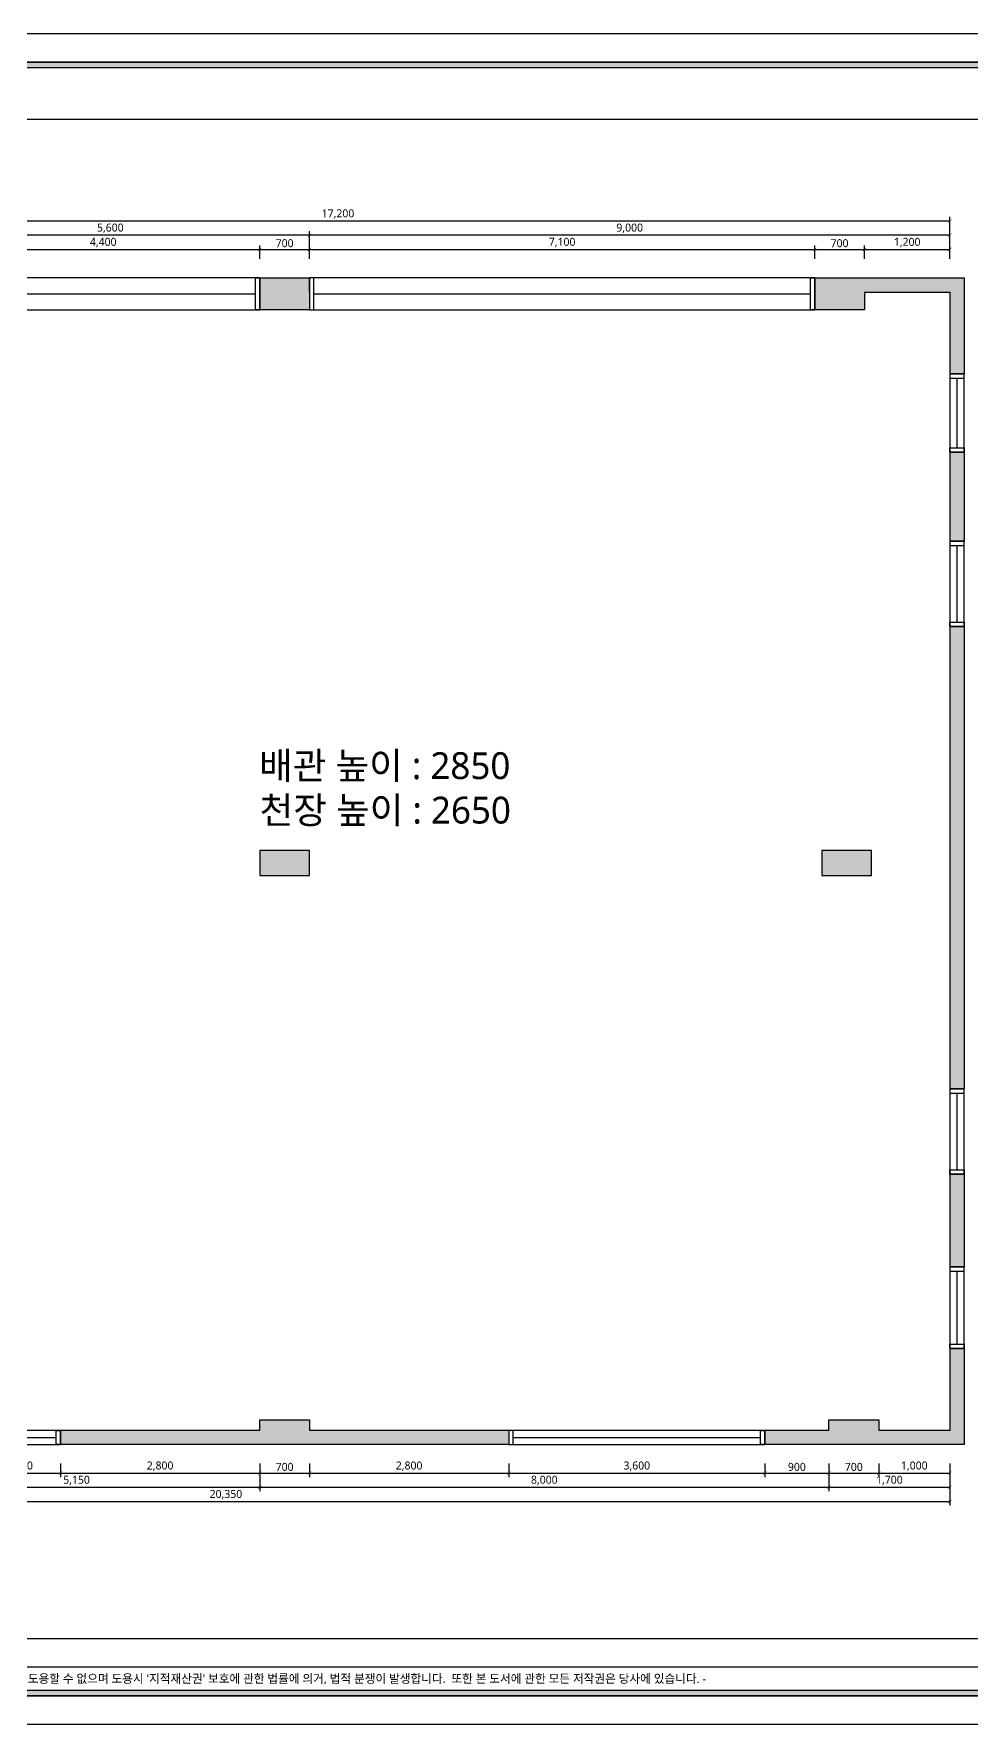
# Model space of a CAD drawing. Header units: metres. Extents: x 11578468 to 47831421, y -58341524 to -14256839.
# Drawn here: x 23732827 to 23746002, y -29148587 to -29124827 of the extents above; entities that cross this region are included whole.
import ezdxf
from ezdxf.enums import TextEntityAlignment as Align

# ---------------------------------------------------------------- set-up
doc = ezdxf.new("R2010")
doc.units = ezdxf.units.M
doc.header["$LTSCALE"] = 50
doc.header["$MEASUREMENT"] = 0
doc.layers.get('0').update_dxf_attribs({"linetype": 'CONTINUOUS'})
doc.layers.get('DEFPOINTS').update_dxf_attribs({"linetype": 'CONTINUOUS'})
for name, color, linetype in [('0-ELC TEXT', 7, 'CONTINUOUS'), ('3.기호.계단선', 30, 'CONTINUOUS'), ('FORM(YOURNAME)-1', 1, 'CONTINUOUS'), ('FORM(YOURNAME)-11', 1, 'CONTINUOUS'), ('wall', 3, 'CONTINUOUS'), ('WIN', 4, 'CONTINUOUS')]:
    doc.layers.add(name, color=color, linetype=linetype)
doc.layers.add('DIM', color=7, linetype='CONTINUOUS', lineweight=15)
doc.layers.add('ha', color=8, linetype='CONTINUOUS', lineweight=5)
doc.styles.add('N 맑은고딕', font='malgun.ttf')
doc.styles.add('YOURNAME', font='malgun.ttf')
doc.styles.add('맑은 고딕', font='malgun.ttf')
doc.dimstyles.new('JJ IN 45', dxfattribs={"dimscale": 45, "dimtxt": 2.5, "dimasz": 1, "dimexe": 1.25, "dimexo": 1.5, "dimtad": 1, "dimdec": 6, "dimlunit": 6, "dimtxsty": 'N 맑은고딕', "dimblk": 'ARCHTICK', "dimcen": 2.5, "dimclrd": 256, "dimclre": 256, "dimclrt": 256, "dimadec": 0, "dimazin": 0, "dimtfac": 1, "dimtdec": 6, "dimtix": 1, "dimtmove": 0, "dimatfit": 3, "dimldrblk": 'ARCHTICK', "dimfxl": 1, "dimarcsym": 0})

# ---------------------------------------------------------------- blocks, each defined once
blk = doc.blocks.new('FORM-ELEVATION')
at = {"layer": 'FORM(YOURNAME)-11'}
h = blk.add_hatch(color=256, dxfattribs=at)
h.dxf.hatch_style = 1
h.paths.add_polyline_path([(-10309, 35708), (71691, 35708), (71691, 35508), (-10309, 35508)])
h.paths.add_polyline_path([(-10309, -21492), (71691, -21492), (71691, -21692), (-10309, -21692)])
at = {"layer": 'DEFPOINTS', "color": 158}
blk.add_line((62481, -20692), (-10309, -20692), dxfattribs=at)
blk.add_lwpolyline([(-10309, -21692), (71691, -21692), (71691, 35708), (-10309, 35708)], close=True, dxfattribs=at)
at = {"layer": 'DEFPOINTS'}
blk.add_lwpolyline([(-8309, 33708), (61071, 33708), (61071, -19692), (-8309, -19692)], close=True, dxfattribs=at)
at = {"layer": 'FORM(YOURNAME)-11', "color": 250}
blk.add_lwpolyline([(-11309, -22692), (72691, -22692), (72691, 36708), (-11309, 36708)], close=True, dxfattribs=at)
at = {"layer": 'FORM(YOURNAME)-11'}
for points in [[(-10309, 35708), (71691, 35708), (71691, 35508), (-10309, 35508)], [(-10309, -21492), (71691, -21492), (71691, -21692), (-10309, -21692)]]:
    blk.add_lwpolyline(points, close=True, dxfattribs=at)
at = {"layer": 'FORM(YOURNAME)-11', "color": 1, "style": 'YOURNAME'}
blk.add_text("- 본 도서는 어떠한 경우에도 무단으로 도용할 수 없으며 도용시 '지적재산권' 보호에 관한 법률에 의거, 법적 분쟁이 발생합니다.  또한 본 도서에 관한 모든 저작권은 당사에 있습니다. -", height=300, dxfattribs=at).set_placement((28146, -21092), align=Align.MIDDLE_CENTER)
at = {"layer": 'FORM(YOURNAME)-11', "color": 3, "style": 'YOURNAME'}
for tag, height, p in [('1', 451, (71041, -1219)), ('2', 451, (71041, -1863)), ('3', 451, (71041, -3150)), ('4', 451, (71041, -5081)), ('5', 515, (71041, -7398)), ('6', 515, (71041, -9650)), ('7', 515, (71041, -11903)), ('8', 515, (71041, -14155)), ('9', 515, (71041, -16408)), ('10', 515, (66791, -18596)), ('11', 515, (71041, -18660)), ('12', 515, (66791, -20848)), ('13', 515, (71041, -20848))]:
    blk.add_attdef(tag, text='', height=height, dxfattribs=at).set_placement(p, align=Align.MIDDLE_RIGHT)
blk = doc.blocks.new('*U1959')
at = {"layer": 'WIN', "linetype": 'Continuous'}
blk.add_line((60, 100), (1090, 100), dxfattribs=at)
for points in [[(0, 0), (1150, 0), (1150, 200), (0, 200)], [(0, 0), (60, 0), (60, 200), (0, 200)], [(1150, 0), (1090, 0), (1090, 200), (1150, 200)]]:
    blk.add_lwpolyline(points, close=True, dxfattribs=at)
blk = doc.blocks.new('*U359')
at = {"layer": 'WIN', "linetype": 'Continuous'}
blk.add_line((60, 100), (3540, 100), dxfattribs=at)
for points in [[(0, 0), (3600, 0), (3600, 200), (0, 200)], [(0, 0), (60, 0), (60, 200), (0, 200)], [(3600, 0), (3540, 0), (3540, 200), (3600, 200)]]:
    blk.add_lwpolyline(points, close=True, dxfattribs=at)
blk = doc.blocks.new('*U357')
at = {"layer": 'WIN', "linetype": 'Continuous'}
blk.add_line((60, -25), (4340, -25), dxfattribs=at)
for points in [[(0, -250), (4400, -250), (4400, 200), (0, 200)], [(0, -250), (60, -250), (60, 200), (0, 200)], [(4400, -250), (4340, -250), (4340, 200), (4400, 200)]]:
    blk.add_lwpolyline(points, close=True, dxfattribs=at)
blk = doc.blocks.new('*U358')
at = {"layer": 'WIN', "linetype": 'Continuous'}
blk.add_line((60, -25), (7040, -25), dxfattribs=at)
for points in [[(0, -250), (7100, -250), (7100, 200), (0, 200)], [(0, -250), (60, -250), (60, 200), (0, 200)], [(7100, -250), (7040, -250), (7040, 200), (7100, 200)]]:
    blk.add_lwpolyline(points, close=True, dxfattribs=at)
blk = doc.blocks.new('*U1962')
at = {"layer": 'WIN', "linetype": 'Continuous'}
blk.add_line((60, 100), (1040, 100), dxfattribs=at)
for points in [[(0, 0), (1100, 0), (1100, 200), (0, 200)], [(0, 0), (60, 0), (60, 200), (0, 200)], [(1100, 0), (1040, 0), (1040, 200), (1100, 200)]]:
    blk.add_lwpolyline(points, close=True, dxfattribs=at)
blk = doc.blocks.new('*U1960')
at = {"layer": 'WIN', "linetype": 'Continuous'}
blk.add_line((60, 100), (1140, 100), dxfattribs=at)
for points in [[(0, 0), (1200, 0), (1200, 200), (0, 200)], [(0, 0), (60, 0), (60, 200), (0, 200)], [(1200, 0), (1140, 0), (1140, 200), (1200, 200)]]:
    blk.add_lwpolyline(points, close=True, dxfattribs=at)
blk = doc.blocks.new('_ArchTick')
at = {"color": 0, "linetype": 'ByBlock', "const_width": 0.15}
blk.add_lwpolyline([(-0.5, -0.5), (0.5, 0.5)], dxfattribs=at)
blk = doc.blocks.new('*D372')
at = {"layer": 'DEFPOINTS', "color": 0, "transparency": 16777216}
for p in [(23732052, -29144857), (23733202, -29144857), (23733202, -29145057)]:
    blk.add_point(p, dxfattribs=at)
at = {"layer": 'DIM', "lineweight": -2, "transparency": 16777216}
for p, q in [((23732052, -29144924), (23732052, -29145113)), ((23733202, -29144924), (23733202, -29145113)), ((23732052, -29145057), (23733202, -29145057))]:
    blk.add_line(p, q, dxfattribs=at)
at = {"layer": 'DIM', "lineweight": -2, "transparency": 16777216, "xscale": 45, "yscale": 45, "zscale": 45, "rotation": 180}
blk.add_blockref('_ArchTick', (23732052, -29145057), dxfattribs=at)
at = {"layer": 'DIM', "lineweight": -2, "transparency": 16777216, "xscale": 45, "yscale": 45, "zscale": 45}
blk.add_blockref('_ArchTick', (23733202, -29145057), dxfattribs=at)
at = {"layer": 'DIM', "transparency": 16777216, "insert": (23732627, -29144961), "char_height": 112.5, "attachment_point": 5, "style": 'N 맑은고딕'}
blk.add_mtext('1,150', dxfattribs=at)
blk = doc.blocks.new('*D373')
at = {"layer": 'DEFPOINTS', "color": 0, "transparency": 16777216}
for p in [(23733202, -29144857), (23736002, -29144857), (23736002, -29145057)]:
    blk.add_point(p, dxfattribs=at)
at = {"layer": 'DIM', "lineweight": -2, "transparency": 16777216}
for p, q in [((23733202, -29144924), (23733202, -29145113)), ((23736002, -29144924), (23736002, -29145113)), ((23733202, -29145057), (23736002, -29145057))]:
    blk.add_line(p, q, dxfattribs=at)
at = {"layer": 'DIM', "lineweight": -2, "transparency": 16777216, "xscale": 45, "yscale": 45, "zscale": 45, "rotation": 180}
blk.add_blockref('_ArchTick', (23733202, -29145057), dxfattribs=at)
at = {"layer": 'DIM', "lineweight": -2, "transparency": 16777216, "xscale": 45, "yscale": 45, "zscale": 45}
blk.add_blockref('_ArchTick', (23736002, -29145057), dxfattribs=at)
at = {"layer": 'DIM', "transparency": 16777216, "insert": (23734602, -29144961), "char_height": 112.5, "attachment_point": 5, "style": 'N 맑은고딕'}
blk.add_mtext('2,800', dxfattribs=at)
blk = doc.blocks.new('*D374')
at = {"layer": 'DEFPOINTS', "color": 0, "transparency": 16777216}
for p in [(23736002, -29144857), (23736702, -29144857), (23736702, -29145057)]:
    blk.add_point(p, dxfattribs=at)
at = {"layer": 'DIM', "lineweight": -2, "transparency": 16777216}
for p, q in [((23736002, -29144924), (23736002, -29145113)), ((23736702, -29144924), (23736702, -29145113)), ((23736002, -29145057), (23736702, -29145057))]:
    blk.add_line(p, q, dxfattribs=at)
at = {"layer": 'DIM', "lineweight": -2, "transparency": 16777216, "xscale": 45, "yscale": 45, "zscale": 45, "rotation": 180}
blk.add_blockref('_ArchTick', (23736002, -29145057), dxfattribs=at)
at = {"layer": 'DIM', "lineweight": -2, "transparency": 16777216, "xscale": 45, "yscale": 45, "zscale": 45}
blk.add_blockref('_ArchTick', (23736702, -29145057), dxfattribs=at)
at = {"layer": 'DIM', "transparency": 16777216, "insert": (23736352, -29144971), "char_height": 112.5, "attachment_point": 5, "style": 'N 맑은고딕'}
blk.add_mtext('700', dxfattribs=at)
blk = doc.blocks.new('*D375')
at = {"layer": 'DEFPOINTS', "color": 0, "transparency": 16777216}
for p in [(23736702, -29144857), (23739502, -29144857), (23739502, -29145057)]:
    blk.add_point(p, dxfattribs=at)
at = {"layer": 'DIM', "lineweight": -2, "transparency": 16777216}
for p, q in [((23736702, -29144924), (23736702, -29145113)), ((23739502, -29144924), (23739502, -29145113)), ((23736702, -29145057), (23739502, -29145057))]:
    blk.add_line(p, q, dxfattribs=at)
at = {"layer": 'DIM', "lineweight": -2, "transparency": 16777216, "xscale": 45, "yscale": 45, "zscale": 45, "rotation": 180}
blk.add_blockref('_ArchTick', (23736702, -29145057), dxfattribs=at)
at = {"layer": 'DIM', "lineweight": -2, "transparency": 16777216, "xscale": 45, "yscale": 45, "zscale": 45}
blk.add_blockref('_ArchTick', (23739502, -29145057), dxfattribs=at)
at = {"layer": 'DIM', "transparency": 16777216, "insert": (23738102, -29144961), "char_height": 112.5, "attachment_point": 5, "style": 'N 맑은고딕'}
blk.add_mtext('2,800', dxfattribs=at)
blk = doc.blocks.new('*D376')
at = {"layer": 'DEFPOINTS', "color": 0, "transparency": 16777216}
for p in [(23739502, -29144857), (23743102, -29144857), (23743102, -29145057)]:
    blk.add_point(p, dxfattribs=at)
at = {"layer": 'DIM', "lineweight": -2, "transparency": 16777216}
for p, q in [((23739502, -29144924), (23739502, -29145113)), ((23743102, -29144924), (23743102, -29145113)), ((23739502, -29145057), (23743102, -29145057))]:
    blk.add_line(p, q, dxfattribs=at)
at = {"layer": 'DIM', "lineweight": -2, "transparency": 16777216, "xscale": 45, "yscale": 45, "zscale": 45, "rotation": 180}
blk.add_blockref('_ArchTick', (23739502, -29145057), dxfattribs=at)
at = {"layer": 'DIM', "lineweight": -2, "transparency": 16777216, "xscale": 45, "yscale": 45, "zscale": 45}
blk.add_blockref('_ArchTick', (23743102, -29145057), dxfattribs=at)
at = {"layer": 'DIM', "transparency": 16777216, "insert": (23741302, -29144961), "char_height": 112.5, "attachment_point": 5, "style": 'N 맑은고딕'}
blk.add_mtext('3,600', dxfattribs=at)
blk = doc.blocks.new('*D377')
at = {"layer": 'DEFPOINTS', "color": 0, "transparency": 16777216}
for p in [(23743102, -29144857), (23744002, -29144857), (23744002, -29145057)]:
    blk.add_point(p, dxfattribs=at)
at = {"layer": 'DIM', "lineweight": -2, "transparency": 16777216}
for p, q in [((23743102, -29144924), (23743102, -29145113)), ((23744002, -29144924), (23744002, -29145113)), ((23743102, -29145057), (23744002, -29145057))]:
    blk.add_line(p, q, dxfattribs=at)
at = {"layer": 'DIM', "lineweight": -2, "transparency": 16777216, "xscale": 45, "yscale": 45, "zscale": 45, "rotation": 180}
blk.add_blockref('_ArchTick', (23743102, -29145057), dxfattribs=at)
at = {"layer": 'DIM', "lineweight": -2, "transparency": 16777216, "xscale": 45, "yscale": 45, "zscale": 45}
blk.add_blockref('_ArchTick', (23744002, -29145057), dxfattribs=at)
at = {"layer": 'DIM', "transparency": 16777216, "insert": (23743552, -29144971), "char_height": 112.5, "attachment_point": 5, "style": 'N 맑은고딕'}
blk.add_mtext('900', dxfattribs=at)
blk = doc.blocks.new('*D378')
at = {"layer": 'DEFPOINTS', "color": 0, "transparency": 16777216}
for p in [(23744002, -29144857), (23744702, -29144857), (23744702, -29145057)]:
    blk.add_point(p, dxfattribs=at)
at = {"layer": 'DIM', "lineweight": -2, "transparency": 16777216}
for p, q in [((23744002, -29144924), (23744002, -29145113)), ((23744702, -29144924), (23744702, -29145113)), ((23744002, -29145057), (23744702, -29145057))]:
    blk.add_line(p, q, dxfattribs=at)
at = {"layer": 'DIM', "lineweight": -2, "transparency": 16777216, "xscale": 45, "yscale": 45, "zscale": 45, "rotation": 180}
blk.add_blockref('_ArchTick', (23744002, -29145057), dxfattribs=at)
at = {"layer": 'DIM', "lineweight": -2, "transparency": 16777216, "xscale": 45, "yscale": 45, "zscale": 45}
blk.add_blockref('_ArchTick', (23744702, -29145057), dxfattribs=at)
at = {"layer": 'DIM', "transparency": 16777216, "insert": (23744352, -29144971), "char_height": 112.5, "attachment_point": 5, "style": 'N 맑은고딕'}
blk.add_mtext('700', dxfattribs=at)
blk = doc.blocks.new('*D379')
at = {"layer": 'DEFPOINTS', "color": 0, "transparency": 16777216}
for p in [(23744702, -29144857), (23745702, -29144857), (23745702, -29145057)]:
    blk.add_point(p, dxfattribs=at)
at = {"layer": 'DIM', "lineweight": -2, "transparency": 16777216}
for p, q in [((23744702, -29144924), (23744702, -29145113)), ((23745702, -29144924), (23745702, -29145113)), ((23744702, -29145057), (23745702, -29145057))]:
    blk.add_line(p, q, dxfattribs=at)
at = {"layer": 'DIM', "lineweight": -2, "transparency": 16777216, "xscale": 45, "yscale": 45, "zscale": 45, "rotation": 180}
blk.add_blockref('_ArchTick', (23744702, -29145057), dxfattribs=at)
at = {"layer": 'DIM', "lineweight": -2, "transparency": 16777216, "xscale": 45, "yscale": 45, "zscale": 45}
blk.add_blockref('_ArchTick', (23745702, -29145057), dxfattribs=at)
at = {"layer": 'DIM', "transparency": 16777216, "insert": (23745202, -29144961), "char_height": 112.5, "attachment_point": 5, "style": 'N 맑은고딕'}
blk.add_mtext('1,000', dxfattribs=at)
blk = doc.blocks.new('*D381')
at = {"layer": 'DEFPOINTS', "color": 0, "transparency": 16777216}
for p in [(23730852, -29144857), (23736002, -29144857), (23736002, -29145257)]:
    blk.add_point(p, dxfattribs=at)
at = {"layer": 'DIM', "lineweight": -2, "transparency": 16777216}
for p, q in [((23730852, -29144924), (23730852, -29145313)), ((23736002, -29144924), (23736002, -29145313)), ((23730852, -29145257), (23736002, -29145257))]:
    blk.add_line(p, q, dxfattribs=at)
at = {"layer": 'DIM', "lineweight": -2, "transparency": 16777216, "xscale": 45, "yscale": 45, "zscale": 45, "rotation": 180}
blk.add_blockref('_ArchTick', (23730852, -29145257), dxfattribs=at)
at = {"layer": 'DIM', "lineweight": -2, "transparency": 16777216, "xscale": 45, "yscale": 45, "zscale": 45}
blk.add_blockref('_ArchTick', (23736002, -29145257), dxfattribs=at)
at = {"layer": 'DIM', "transparency": 16777216, "insert": (23733427, -29145161), "char_height": 112.5, "attachment_point": 5, "style": 'N 맑은고딕'}
blk.add_mtext('5,150', dxfattribs=at)
blk = doc.blocks.new('*D382')
at = {"layer": 'DEFPOINTS', "color": 0, "transparency": 16777216}
for p in [(23736002, -29144857), (23744002, -29144857), (23744002, -29145257)]:
    blk.add_point(p, dxfattribs=at)
at = {"layer": 'DIM', "lineweight": -2, "transparency": 16777216}
for p, q in [((23736002, -29144924), (23736002, -29145313)), ((23744002, -29144924), (23744002, -29145313)), ((23736002, -29145257), (23744002, -29145257))]:
    blk.add_line(p, q, dxfattribs=at)
at = {"layer": 'DIM', "lineweight": -2, "transparency": 16777216, "xscale": 45, "yscale": 45, "zscale": 45, "rotation": 180}
blk.add_blockref('_ArchTick', (23736002, -29145257), dxfattribs=at)
at = {"layer": 'DIM', "lineweight": -2, "transparency": 16777216, "xscale": 45, "yscale": 45, "zscale": 45}
blk.add_blockref('_ArchTick', (23744002, -29145257), dxfattribs=at)
at = {"layer": 'DIM', "transparency": 16777216, "insert": (23740002, -29145161), "char_height": 112.5, "attachment_point": 5, "style": 'N 맑은고딕'}
blk.add_mtext('8,000', dxfattribs=at)
blk = doc.blocks.new('*D383')
at = {"layer": 'DEFPOINTS', "color": 0, "transparency": 16777216}
for p in [(23744002, -29144857), (23745702, -29144857), (23745702, -29145257)]:
    blk.add_point(p, dxfattribs=at)
at = {"layer": 'DIM', "lineweight": -2, "transparency": 16777216}
for p, q in [((23744002, -29144924), (23744002, -29145313)), ((23745702, -29144924), (23745702, -29145313)), ((23744002, -29145257), (23745702, -29145257))]:
    blk.add_line(p, q, dxfattribs=at)
at = {"layer": 'DIM', "lineweight": -2, "transparency": 16777216, "xscale": 45, "yscale": 45, "zscale": 45, "rotation": 180}
blk.add_blockref('_ArchTick', (23744002, -29145257), dxfattribs=at)
at = {"layer": 'DIM', "lineweight": -2, "transparency": 16777216, "xscale": 45, "yscale": 45, "zscale": 45}
blk.add_blockref('_ArchTick', (23745702, -29145257), dxfattribs=at)
at = {"layer": 'DIM', "transparency": 16777216, "insert": (23744852, -29145161), "char_height": 112.5, "attachment_point": 5, "style": 'N 맑은고딕'}
blk.add_mtext('1,700', dxfattribs=at)
blk = doc.blocks.new('*D384')
at = {"layer": 'DEFPOINTS', "color": 0, "transparency": 16777216}
for p in [(23725352, -29144857), (23745702, -29144857), (23745702, -29145457)]:
    blk.add_point(p, dxfattribs=at)
at = {"layer": 'DIM', "lineweight": -2, "transparency": 16777216}
for p, q in [((23725352, -29144924), (23725352, -29145513)), ((23745702, -29144924), (23745702, -29145513)), ((23725352, -29145457), (23745702, -29145457))]:
    blk.add_line(p, q, dxfattribs=at)
at = {"layer": 'DIM', "lineweight": -2, "transparency": 16777216, "xscale": 45, "yscale": 45, "zscale": 45, "rotation": 180}
blk.add_blockref('_ArchTick', (23725352, -29145457), dxfattribs=at)
at = {"layer": 'DIM', "lineweight": -2, "transparency": 16777216, "xscale": 45, "yscale": 45, "zscale": 45}
blk.add_blockref('_ArchTick', (23745702, -29145457), dxfattribs=at)
at = {"layer": 'DIM', "transparency": 16777216, "insert": (23735527, -29145361), "char_height": 112.5, "attachment_point": 5, "style": 'N 맑은고딕'}
blk.add_mtext('20,350', dxfattribs=at)
blk = doc.blocks.new('*D398')
at = {"layer": 'DEFPOINTS', "color": 0, "transparency": 16777216}
for p in [(23736002, -29127857), (23731602, -29128057), (23736002, -29128057)]:
    blk.add_point(p, dxfattribs=at)
at = {"layer": 'DIM', "lineweight": -2, "transparency": 16777216}
for p, q in [((23731602, -29127990), (23731602, -29127801)), ((23731602, -29127857), (23736002, -29127857)), ((23736002, -29127990), (23736002, -29127801))]:
    blk.add_line(p, q, dxfattribs=at)
at = {"layer": 'DIM', "lineweight": -2, "transparency": 16777216, "xscale": 45, "yscale": 45, "zscale": 45, "rotation": 180}
blk.add_blockref('_ArchTick', (23731602, -29127857), dxfattribs=at)
at = {"layer": 'DIM', "lineweight": -2, "transparency": 16777216, "xscale": 45, "yscale": 45, "zscale": 45}
blk.add_blockref('_ArchTick', (23736002, -29127857), dxfattribs=at)
at = {"layer": 'DIM', "transparency": 16777216, "insert": (23733802, -29127761), "char_height": 112.5, "attachment_point": 5, "style": 'N 맑은고딕'}
blk.add_mtext('4,400', dxfattribs=at)
blk = doc.blocks.new('*D399')
at = {"layer": 'DEFPOINTS', "color": 0, "transparency": 16777216}
for p in [(23736702, -29127857), (23736002, -29128057), (23736702, -29128057)]:
    blk.add_point(p, dxfattribs=at)
at = {"layer": 'DIM', "lineweight": -2, "transparency": 16777216}
for p, q in [((23736002, -29127990), (23736002, -29127801)), ((23736002, -29127857), (23736702, -29127857)), ((23736702, -29127990), (23736702, -29127801))]:
    blk.add_line(p, q, dxfattribs=at)
at = {"layer": 'DIM', "lineweight": -2, "transparency": 16777216, "xscale": 45, "yscale": 45, "zscale": 45, "rotation": 180}
blk.add_blockref('_ArchTick', (23736002, -29127857), dxfattribs=at)
at = {"layer": 'DIM', "lineweight": -2, "transparency": 16777216, "xscale": 45, "yscale": 45, "zscale": 45}
blk.add_blockref('_ArchTick', (23736702, -29127857), dxfattribs=at)
at = {"layer": 'DIM', "transparency": 16777216, "insert": (23736352, -29127771), "char_height": 112.5, "attachment_point": 5, "style": 'N 맑은고딕'}
blk.add_mtext('700', dxfattribs=at)
blk = doc.blocks.new('*D400')
at = {"layer": 'DEFPOINTS', "color": 0, "transparency": 16777216}
for p in [(23743802, -29127857), (23736702, -29128057), (23743802, -29128057)]:
    blk.add_point(p, dxfattribs=at)
at = {"layer": 'DIM', "lineweight": -2, "transparency": 16777216}
for p, q in [((23736702, -29127990), (23736702, -29127801)), ((23736702, -29127857), (23743802, -29127857)), ((23743802, -29127990), (23743802, -29127801))]:
    blk.add_line(p, q, dxfattribs=at)
at = {"layer": 'DIM', "lineweight": -2, "transparency": 16777216, "xscale": 45, "yscale": 45, "zscale": 45, "rotation": 180}
blk.add_blockref('_ArchTick', (23736702, -29127857), dxfattribs=at)
at = {"layer": 'DIM', "lineweight": -2, "transparency": 16777216, "xscale": 45, "yscale": 45, "zscale": 45}
blk.add_blockref('_ArchTick', (23743802, -29127857), dxfattribs=at)
at = {"layer": 'DIM', "transparency": 16777216, "insert": (23740252, -29127761), "char_height": 112.5, "attachment_point": 5, "style": 'N 맑은고딕'}
blk.add_mtext('7,100', dxfattribs=at)
blk = doc.blocks.new('*D401')
at = {"layer": 'DEFPOINTS', "color": 0, "transparency": 16777216}
for p in [(23744502, -29127857), (23743802, -29128057), (23744502, -29128057)]:
    blk.add_point(p, dxfattribs=at)
at = {"layer": 'DIM', "lineweight": -2, "transparency": 16777216}
for p, q in [((23743802, -29127990), (23743802, -29127801)), ((23743802, -29127857), (23744502, -29127857)), ((23744502, -29127990), (23744502, -29127801))]:
    blk.add_line(p, q, dxfattribs=at)
at = {"layer": 'DIM', "lineweight": -2, "transparency": 16777216, "xscale": 45, "yscale": 45, "zscale": 45, "rotation": 180}
blk.add_blockref('_ArchTick', (23743802, -29127857), dxfattribs=at)
at = {"layer": 'DIM', "lineweight": -2, "transparency": 16777216, "xscale": 45, "yscale": 45, "zscale": 45}
blk.add_blockref('_ArchTick', (23744502, -29127857), dxfattribs=at)
at = {"layer": 'DIM', "transparency": 16777216, "insert": (23744152, -29127771), "char_height": 112.5, "attachment_point": 5, "style": 'N 맑은고딕'}
blk.add_mtext('700', dxfattribs=at)
blk = doc.blocks.new('*D402')
at = {"layer": 'DEFPOINTS', "color": 0, "transparency": 16777216}
for p in [(23745702, -29127857), (23744502, -29128057), (23745702, -29128057)]:
    blk.add_point(p, dxfattribs=at)
at = {"layer": 'DIM', "lineweight": -2, "transparency": 16777216}
for p, q in [((23744502, -29127990), (23744502, -29127801)), ((23744502, -29127857), (23745702, -29127857)), ((23745702, -29127990), (23745702, -29127801))]:
    blk.add_line(p, q, dxfattribs=at)
at = {"layer": 'DIM', "lineweight": -2, "transparency": 16777216, "xscale": 45, "yscale": 45, "zscale": 45, "rotation": 180}
blk.add_blockref('_ArchTick', (23744502, -29127857), dxfattribs=at)
at = {"layer": 'DIM', "lineweight": -2, "transparency": 16777216, "xscale": 45, "yscale": 45, "zscale": 45}
blk.add_blockref('_ArchTick', (23745702, -29127857), dxfattribs=at)
at = {"layer": 'DIM', "transparency": 16777216, "insert": (23745102, -29127761), "char_height": 112.5, "attachment_point": 5, "style": 'N 맑은고딕'}
blk.add_mtext('1,200', dxfattribs=at)
blk = doc.blocks.new('*D403')
at = {"layer": 'DEFPOINTS', "color": 0, "transparency": 16777216}
for p in [(23736702, -29127657), (23736702, -29128057), (23745702, -29128057)]:
    blk.add_point(p, dxfattribs=at)
at = {"layer": 'DIM', "lineweight": -2, "transparency": 16777216}
for p, q in [((23736702, -29127990), (23736702, -29127601)), ((23745702, -29127990), (23745702, -29127601)), ((23745702, -29127657), (23736702, -29127657))]:
    blk.add_line(p, q, dxfattribs=at)
at = {"layer": 'DIM', "lineweight": -2, "transparency": 16777216, "xscale": 45, "yscale": 45, "zscale": 45, "rotation": 180}
blk.add_blockref('_ArchTick', (23736702, -29127657), dxfattribs=at)
at = {"layer": 'DIM', "lineweight": -2, "transparency": 16777216, "xscale": 45, "yscale": 45, "zscale": 45}
blk.add_blockref('_ArchTick', (23745702, -29127657), dxfattribs=at)
at = {"layer": 'DIM', "transparency": 16777216, "insert": (23741202, -29127561), "char_height": 112.5, "attachment_point": 5, "style": 'N 맑은고딕'}
blk.add_mtext('9,000', dxfattribs=at)
blk = doc.blocks.new('*D404')
at = {"layer": 'DEFPOINTS', "color": 0, "transparency": 16777216}
for p in [(23731102, -29127657), (23731102, -29128057), (23736702, -29128057)]:
    blk.add_point(p, dxfattribs=at)
at = {"layer": 'DIM', "lineweight": -2, "transparency": 16777216}
for p, q in [((23731102, -29127990), (23731102, -29127601)), ((23736702, -29127990), (23736702, -29127601)), ((23736702, -29127657), (23731102, -29127657))]:
    blk.add_line(p, q, dxfattribs=at)
at = {"layer": 'DIM', "lineweight": -2, "transparency": 16777216, "xscale": 45, "yscale": 45, "zscale": 45, "rotation": 180}
blk.add_blockref('_ArchTick', (23731102, -29127657), dxfattribs=at)
at = {"layer": 'DIM', "lineweight": -2, "transparency": 16777216, "xscale": 45, "yscale": 45, "zscale": 45}
blk.add_blockref('_ArchTick', (23736702, -29127657), dxfattribs=at)
at = {"layer": 'DIM', "transparency": 16777216, "insert": (23733902, -29127561), "char_height": 112.5, "attachment_point": 5, "style": 'N 맑은고딕'}
blk.add_mtext('5,600', dxfattribs=at)
blk = doc.blocks.new('*D406')
at = {"layer": 'DEFPOINTS', "color": 0, "transparency": 16777216}
for p in [(23745702, -29127457), (23728502, -29128057), (23745702, -29128057)]:
    blk.add_point(p, dxfattribs=at)
at = {"layer": 'DIM', "lineweight": -2, "transparency": 16777216}
for p, q in [((23728502, -29127990), (23728502, -29127401)), ((23728502, -29127457), (23745702, -29127457)), ((23745702, -29127990), (23745702, -29127401))]:
    blk.add_line(p, q, dxfattribs=at)
at = {"layer": 'DIM', "lineweight": -2, "transparency": 16777216, "xscale": 45, "yscale": 45, "zscale": 45, "rotation": 180}
blk.add_blockref('_ArchTick', (23728502, -29127457), dxfattribs=at)
at = {"layer": 'DIM', "lineweight": -2, "transparency": 16777216, "xscale": 45, "yscale": 45, "zscale": 45}
blk.add_blockref('_ArchTick', (23745702, -29127457), dxfattribs=at)
at = {"layer": 'DIM', "transparency": 16777216, "insert": (23737102, -29127361), "char_height": 112.5, "attachment_point": 5, "style": 'N 맑은고딕'}
blk.add_mtext('17,200', dxfattribs=at)
blk = doc.blocks.new('sdagdgds')
at = {"layer": 'ha', "transparency": 33554687}
h = blk.add_hatch(color=256, dxfattribs=at)
h.dxf.hatch_style = 1
h.paths.add_polyline_path([(23725502, -29128457), (23728302, -29128457), (23728302, -29132607), (23728502, -29132607), (23728502, -29128257), (23728302, -29128257), (23725302, -29128257), (23725302, -29132557), (23725502, -29132557)])
h.paths.add_polyline_path([(23728502, -29133657), (23728302, -29133657), (23728302, -29133757), (23725502, -29133757), (23725502, -29133657), (23725302, -29133657), (23725302, -29133757), (23724848.0976572, -29133757), (23724752, -29133757), (23724752, -29136507), (23725152, -29136507), (23725152, -29137657), (23725352, -29137657), (23725352, -29137507), (23727752, -29137507), (23727952, -29137507), (23727952, -29137307), (23725352, -29137307), (23725352, -29136507), (23727052, -29136507), (23727052, -29136707), (23727252, -29136707), (23727252, -29136507), (23727252, -29135757), (23727252, -29135707), (23727052, -29135707), (23727052, -29135757), (23727052, -29136307), (23725352, -29136307), (23724952, -29136307), (23724952, -29133957), (23727052, -29133957), (23727052, -29134507), (23727252, -29134507), (23727252, -29133957), (23728502, -29133957)])
h.paths.add_polyline_path([(23727952, -29138607), (23727752, -29138607), (23727752, -29139637), (23725352, -29139637), (23725352, -29139457), (23725152, -29139457), (23725152, -29140057), (23725352, -29140057), (23725352, -29139837), (23727752, -29139837), (23727752, -29139907), (23727952, -29139907), (23727952, -29139837)])
h.paths.add_polyline_path([(23727952, -29141007), (23727752, -29141007), (23727752, -29142007), (23725352, -29142007), (23725352, -29141857), (23725152, -29141857), (23725152, -29144557), (23725652, -29144557), (23725652, -29144657), (23729552, -29144657), (23729552, -29144457), (23725852, -29144457), (23725852, -29144357), (23725352, -29144357), (23725352, -29142207), (23727952, -29142207)])
h.paths.add_polyline_path([(23731552, -29144307), (23730852, -29144307), (23730852, -29144457), (23730732, -29144457), (23730732, -29144657), (23732052, -29144657), (23732052, -29144457), (23731552, -29144457)])
h.paths.add_polyline_path([(23739502, -29144457), (23736702, -29144457), (23736702, -29144307), (23736002, -29144307), (23736002, -29144457), (23733202, -29144457), (23733202, -29144657), (23739502, -29144657)])
h.paths.add_polyline_path([(23745902, -29143307), (23745702, -29143307), (23745702, -29144457), (23744702, -29144457), (23744702, -29144307), (23744002, -29144307), (23744002, -29144457), (23743102, -29144457), (23743102, -29144657), (23745902, -29144657)])
h.paths.add_polyline_path([(23745902, -29133157), (23745702, -29133157), (23745702, -29139657), (23745902, -29139657)])
h.paths.add_polyline_path([(23745902, -29140857), (23745702, -29140857), (23745702, -29142157), (23745902, -29142157)])
h.paths.add_polyline_path([(23744602, -29136307), (23743902, -29136307), (23743902, -29136657), (23744602, -29136657)])
h.paths.add_polyline_path([(23736702, -29136307), (23736002, -29136307), (23736002, -29136657), (23736702, -29136657)])
h.paths.add_polyline_path([(23731602, -29136307), (23730902, -29136307), (23730902, -29136657), (23731602, -29136657)])
h.paths.add_polyline_path([(23745902, -29130707), (23745702, -29130707), (23745702, -29131957), (23745902, -29131957)])
h.paths.add_polyline_path([(23745902, -29128257), (23743802, -29128257), (23743802, -29128457), (23743802, -29128707), (23744502, -29128707), (23744502, -29128457), (23745702, -29128457), (23745702, -29129607), (23745902, -29129607)])
h.paths.add_polyline_path([(23731602, -29128457), (23731602, -29128257), (23730902, -29128257), (23730902, -29130107), (23731102, -29130107), (23731102, -29128707), (23731602, -29128707)])
h.paths.add_polyline_path([(23736702, -29128257), (23736002, -29128257), (23736002, -29128457), (23736002, -29128707), (23736702, -29128707), (23736702, -29128457)])
at = {"layer": 'wall'}
for p, q in [((23736002, -29128257), (23736702, -29128257)), ((23736002, -29128457), (23736002, -29128257)), ((23736702, -29128457), (23736702, -29128257)), ((23743802, -29128257), (23745902, -29128257)), ((23743802, -29128457), (23743802, -29128257)), ((23745902, -29128257), (23745902, -29129607)), ((23736002, -29128707), (23736002, -29128457)), ((23736702, -29128457), (23736702, -29128707)), ((23743802, -29128707), (23743802, -29128457)), ((23744502, -29128457), (23745702, -29128457)), ((23744502, -29128457), (23744502, -29128707)), ((23744502, -29128457), (23744502, -29128707)), ((23745702, -29128457), (23745702, -29129607)), ((23736702, -29128707), (23736002, -29128707)), ((23744502, -29128707), (23743802, -29128707)), ((23745702, -29129607), (23745902, -29129607)), ((23745702, -29130707), (23745702, -29131957)), ((23745702, -29130707), (23745902, -29130707)), ((23745902, -29130707), (23745902, -29131957)), ((23745702, -29131957), (23745902, -29131957)), ((23745702, -29133157), (23745702, -29139657)), ((23745702, -29133157), (23745902, -29133157)), ((23745902, -29133157), (23745902, -29139657)), ((23736702, -29136307), (23736002, -29136307)), ((23736002, -29136307), (23736002, -29136657)), ((23736702, -29136657), (23736702, -29136307)), ((23744602, -29136307), (23743902, -29136307)), ((23743902, -29136307), (23743902, -29136657)), ((23744602, -29136657), (23744602, -29136307)), ((23736002, -29136657), (23736702, -29136657)), ((23743902, -29136657), (23744602, -29136657)), ((23745702, -29139657), (23745902, -29139657)), ((23745702, -29140857), (23745702, -29142157)), ((23745702, -29140857), (23745902, -29140857)), ((23745902, -29140857), (23745902, -29142157)), ((23745702, -29142157), (23745902, -29142157)), ((23745702, -29143307), (23745702, -29144457)), ((23745702, -29143307), (23745902, -29143307)), ((23745902, -29143307), (23745902, -29144657)), ((23736002, -29144457), (23733202, -29144457)), ((23733202, -29144457), (23733202, -29144657)), ((23736002, -29144457), (23736002, -29144307)), ((23736002, -29144307), (23736702, -29144307)), ((23736702, -29144307), (23736702, -29144457)), ((23739502, -29144457), (23736702, -29144457)), ((23739502, -29144457), (23739502, -29144657)), ((23744002, -29144457), (23743102, -29144457)), ((23743102, -29144457), (23743102, -29144657)), ((23744002, -29144457), (23744002, -29144307)), ((23744002, -29144307), (23744702, -29144307)), ((23744702, -29144307), (23744702, -29144457)), ((23745702, -29144457), (23744702, -29144457)), ((23739502, -29144657), (23733202, -29144657)), ((23745902, -29144657), (23743102, -29144657))]:
    blk.add_line(p, q, dxfattribs=at)
at = {"layer": 'WIN', "linetype": 'Continuous'}
for name, p in [('*U357', (23731602, -29128457)), ('*U358', (23736702, -29128457)), ('*U1959', (23732052, -29144657)), ('*U359', (23739502, -29144657))]:
    blk.add_blockref(name, p, dxfattribs=at)
at = {"layer": 'WIN', "linetype": 'Continuous', "rotation": 270}
for name, p in [('*U1962', (23745702, -29129607)), ('*U1960', (23745702, -29131957)), ('*U1960', (23745702, -29139657)), ('*U1959', (23745702, -29142157))]:
    blk.add_blockref(name, p, dxfattribs=at)
at = {"layer": 'DIM'}
for base, p1, p2, picture, middle in [((23745702, -29127457), (23728502, -29128057), (23745702, -29128057), '*D406', (23737102, -29127361.0081521794)), ((23731102, -29127657), (23736702, -29128057), (23731102, -29128057), '*D404', (23733902, -29127561.3138586991)), ((23736702, -29127657), (23745702, -29128057), (23736702, -29128057), '*D403', (23741202, -29127561.3138586991)), ((23736002, -29127857), (23731602, -29128057), (23736002, -29128057), '*D398', (23733802, -29127761.3138586991)), ((23736702, -29127857), (23736002, -29128057), (23736702, -29128057), '*D399', (23736352, -29127770.7525475509)), ((23743802, -29127857), (23736702, -29128057), (23743802, -29128057), '*D400', (23740252, -29127761.0081521794)), ((23744502, -29127857), (23743802, -29128057), (23744502, -29128057), '*D401', (23744152, -29127770.7525475509)), ((23745702, -29127857), (23744502, -29128057), (23745702, -29128057), '*D402', (23745102, -29127761.0081521794)), ((23745702, -29145457), (23725352, -29144857), (23745702, -29144857), '*D384', (23735527, -29145361.3138586991)), ((23736002, -29145257), (23730852, -29144857), (23736002, -29144857), '*D381', (23733427, -29145161.0081521794)), ((23733202, -29145057), (23732052, -29144857), (23733202, -29144857), '*D372', (23732627, -29144961.0081521794)), ((23736002, -29145057), (23733202, -29144857), (23736002, -29144857), '*D373', (23734602, -29144961.3138586991)), ((23736702, -29145057), (23736002, -29144857), (23736702, -29144857), '*D374', (23736352, -29144970.7525475509)), ((23744002, -29145257), (23736002, -29144857), (23744002, -29144857), '*D382', (23740002, -29145161.3138586991)), ((23739502, -29145057), (23736702, -29144857), (23739502, -29144857), '*D375', (23738102, -29144961.3138586991)), ((23743102, -29145057), (23739502, -29144857), (23743102, -29144857), '*D376', (23741302, -29144961.3138586991)), ((23744002, -29145057), (23743102, -29144857), (23744002, -29144857), '*D377', (23743552, -29144970.7525475509)), ((23744702, -29145057), (23744002, -29144857), (23744702, -29144857), '*D378', (23744352, -29144970.7525475509)), ((23745702, -29145257), (23744002, -29144857), (23745702, -29144857), '*D383', (23744852, -29145161.0081521794)), ((23745702, -29145057), (23744702, -29144857), (23745702, -29144857), '*D379', (23745202, -29144961.0081521794))]:
    dim = blk.add_linear_dim(base=base, p1=p1, p2=p2, dimstyle='JJ IN 45', dxfattribs=at)
    dim.commit()
    dim.dimension.update_dxf_attribs({"geometry": picture, "text_midpoint": middle})

msp = doc.modelspace()

# ---------------------------------------------------------------- block references
at = {"layer": '3.기호.계단선'}
msp.add_blockref('sdagdgds', (0, 0), dxfattribs=at)
at = {"layer": 'FORM(YOURNAME)-1', "xscale": 0.4, "yscale": 0.4, "zscale": 0.4}
msp.add_blockref('FORM-ELEVATION', (23724974.4, -29139510.3), dxfattribs=at)

# ---------------------------------------------------------------- texts
at = {"layer": '0-ELC TEXT', "style": '맑은 고딕'}
for s, p in [('배관 높이 : 2850', (23737758.2, -29135113.8)), ('천장 높이 : 2650', (23737766.3, -29135739.2))]:
    msp.add_text(s, height=377.292, dxfattribs=at).set_placement(p, align=Align.MIDDLE_CENTER)

doc.saveas('drawing.dxf')
